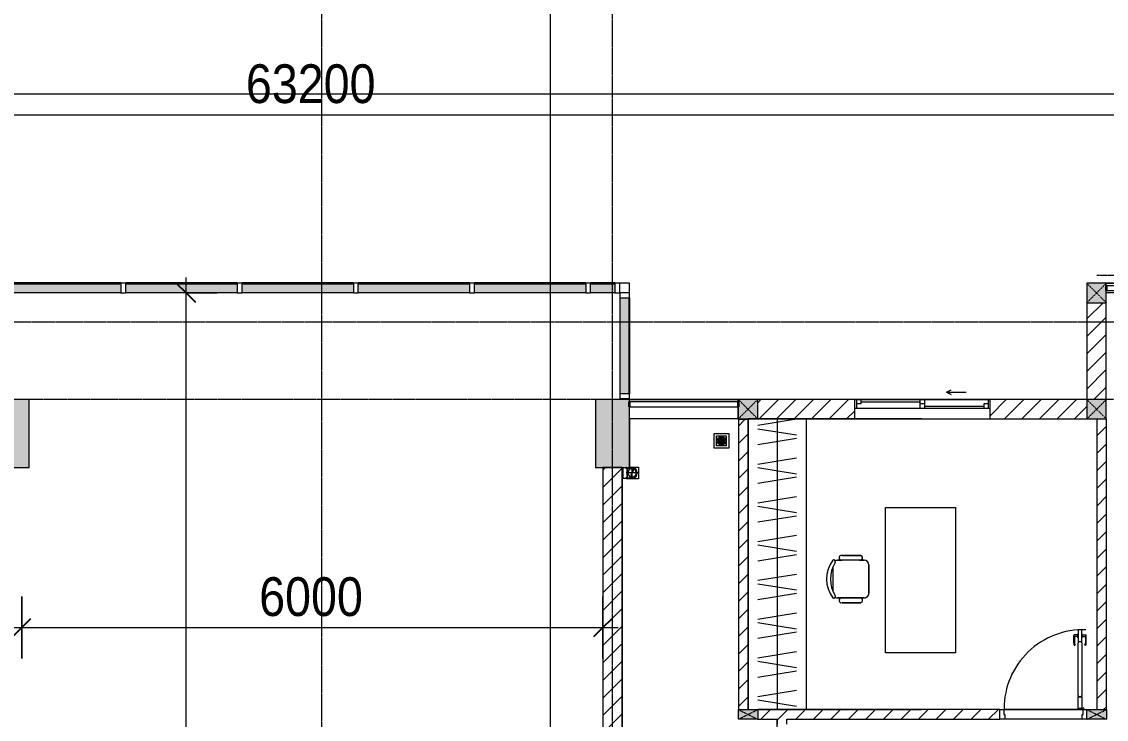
# Model space of a CAD drawing. Header units: millimetres. Extents: x 1591 to 240306, y -15958 to 82755.
# Drawn here: x 88454 to 99654, y 41237 to 48437 of the extents above; entities that cross this region are included whole.
import ezdxf

# ---------------------------------------------------------------- set-up
doc = ezdxf.new("R2010")
doc.units = ezdxf.units.MM
for name, pattern in [('Dash', [6, 3, -3]), ('Dash 1_8_', [6.35, 3.175, -3.175]), ('Dash Dot 3_16_', [7.9375, 4.7625, -1.5875, 0, -1.5875]), ('Grid Line', [22.225, 12.7, -3.175, 3.175, -3.175]), ('IMPORT-CENTER _2_', [40.64, 25.4, -5.08, 5.08, -5.08])]:
    doc.linetypes.add(name, pattern=pattern)
for name, color, linetype, lineweight in [('0-1', 7, 'Continuous', 5), ('A-ANNO-DIMS', 211, 'Continuous', 9), ('A-ANNO-DIMS-160', 211, 'Continuous', 9), ('A-AREA', 32, 'Dash 1_8_', 9), ('A-DETL-GENF-1', 9, 'Continuous', 9), ('A-DOOR-1', 254, 'Continuous', 9), ('A-DOOR-2', 9, 'Continuous', 9), ('A-FLOR', 192, 'Continuous', 9), ('A-FLOR-1', 250, 'Continuous', 9), ('A-FLOR-2', 9, 'Continuous', 9), ('A-FLOR-HRAL', 11, 'Continuous', 9), ('A-FLOR-HRAL-1', 254, 'Continuous', 9), ('A-FLOR-HRAL-2', 9, 'Continuous', 9), ('A-GLAZ', 151, 'Continuous', 9), ('A-GLAZ-CURT', 52, 'Continuous', 9), ('A-GLAZ-CWMG', 51, 'Continuous', 9), ('A-GLAZ-CWMG-1', 51, 'Continuous', 18), ('A-WALL', 113, 'Continuous', 9), ('A-WALL-1', 253, 'Continuous', 18), ('A-WALL-2', 9, 'Continuous', 9), ('A-WALL-3', 113, 'Continuous', 18), ('A-WALL-PATT-1', 10, 'Continuous', 9), ('A-WALL-PATT-2', 111, 'Continuous', 9), ('G-ANNO-SYMB-1', 111, 'Dash Dot 3_16_', 18), ('G-IMPT-2', 8, 'IMPORT-CENTER _2_', 9), ('G-IMPT-3', 8, 'Continuous', 9), ('I-FURN', 30, 'Continuous', 9), ('I-FURN-1', 254, 'Continuous', 9), ('M-EQPM', 50, 'Continuous', 9), ('S-COLS', 52, 'Continuous', 9), ('S-COLS-1', 52, 'Continuous', 5), ('S-COLS-2', 7, 'Continuous', 18), ('S-COLS-3', 254, 'Continuous', 9), ('S-COLS-4', 253, 'Continuous', 18), ('S-COLS-5', 52, 'Continuous', 18), ('S-COLS-HDLN', 52, 'Dash', 9), ('S-COLS-HDLN-1', 9, 'Dash', 9), ('S-GRID-1', 1, 'Grid Line', 9)]:
    doc.layers.add(name, color=color, linetype=linetype, lineweight=lineweight)
doc.styles.add('UTM Avo', font='UTM Avo.ttf', dxfattribs={"width": 0.9, "height": 400})
doc.dimstyles.new('1_Dim_chi_tiet_2_5', dxfattribs={"dimscale": 304.8, "dimtxt": 399.720379, "dimasz": 0.629921, "dimexe": 0.524934, "dimexo": 0.0625, "dimgap": 0.052493, "dimtad": 1, "dimdec": 0, "dimrnd": 5, "dimzin": 0, "dimdsep": 46, "dimtxsty": 'UTM Avo', "dimblk1": 'OBLIQUE', "dimblk2": 'OBLIQUE', "dimsah": 1, "dimcen": 0.09, "dimdle": 0.524934, "dimazin": 0, "dimtfac": 1, "dimtdec": 4, "dimtix": 1, "dimtmove": 0, "dimatfit": 3, "dimfxl": 1.049869, "dimfxlon": 1, "dimtvp": 1, "dimtolj": 1, "dimtzin": 0, "dimarcsym": 2})
pattern_1 = [(45, (0, 0), (-90.50967, 90.50967), [])]
pattern_2 = [(45, (11001.35, 0), (-90.50967, 90.50967), [])]

# ---------------------------------------------------------------- blocks, each defined once
blk = doc.blocks.new('NCV_TKTC_KET CAU_rvt-1-TKCS_MB TẦNG 3-4')
at = {"layer": 'S-COLS-1'}
for points in [[(77528, 43837), (77528, 44537), (77178, 44537), (77178, 44512), (77183, 44512), (77183, 44462), (77178, 44462), (77178, 43837), (77183, 43837)], [(83728, 43837), (83728, 44462), (83723, 44462), (83723, 44512), (83728, 44512), (83728, 44537), (83378, 44537), (83378, 43837), (83723, 43837)]]:
    blk.add_hatch(color=256, dxfattribs=at).paths.add_polyline_path(points)
at = {"layer": 'A-FLOR-1'}
for p, q in [((84853, 44337), (84853, 44332)), ((85252, 41237), (85252, 40238))]:
    blk.add_line(p, q, dxfattribs=at)
at = {"layer": 'S-COLS-2'}
for p, q in [((77528, 44537), (77178, 44537)), ((77528, 43837), (77528, 44537)), ((83728, 44537), (83378, 44537)), ((83378, 44537), (83378, 43837)), ((83728, 44512), (83728, 44537)), ((83728, 43837), (83728, 44462)), ((77178, 43837), (77528, 43837)), ((83378, 43837), (83728, 43837))]:
    blk.add_line(p, q, dxfattribs=at)
blk = doc.blocks.new('DOOR_CW_01 CANH MO-PANEL KINH - DIW_01-900x2200-CỬA GỖ VÂN LAMINATE-V109-TKCS_MB TẦNG 3-4')
at = {"layer": 'A-DETL-GENF-1'}
for p, q in [((-397, -182), (-397, -62)), ((-397, -62), (-357, -62)), ((-357, -62), (-357, -182)), ((-357, -182), (-397, -182)), ((-397, -196), (-391, -196)), ((-397, -738), (-397, -196)), ((-391, -196), (-391, -182)), ((-391, -182), (-363, -182)), ((-363, -182), (-363, -196)), ((-357, -196), (-363, -196)), ((-357, -196), (-357, -738)), ((-442, -737), (-442, -816)), ((-434, -711), (-427, -716)), ((-434, -800), (-434, -737)), ((-397, -738), (-391, -738)), ((-357, -752), (-397, -752)), ((-397, -752), (-397, -872)), ((-391, -752), (-391, -738)), ((-363, -752), (-391, -752)), ((-357, -738), (-363, -738)), ((-363, -738), (-363, -752)), ((-357, -872), (-357, -752)), ((-320, -711), (-327, -716)), ((-320, -800), (-320, -737)), ((-312, -737), (-312, -816)), ((-399, -820), (-438, -820)), ((-399, -804), (-430, -804)), ((-399, -792), (-399, -832)), ((-397, -792), (-399, -792)), ((-399, -832), (-397, -832)), ((-397, -792), (-397, -832)), ((-397, -872), (-357, -872)), ((-357, -792), (-357, -832)), ((-357, -792), (-355, -792)), ((-355, -832), (-357, -832)), ((-355, -792), (-355, -832)), ((-355, -804), (-324, -804)), ((-355, -820), (-316, -820))]:
    blk.add_line(p, q, dxfattribs=at)
blk.add_circle((-407, -60), 10, dxfattribs=at)
for centre, radius, start, end in [((-407, -60), 814, 268, 0), ((-397, -737), 45, 145, 180), ((-397, -737), 37, 145, 180), ((-357, -737), 37, 0, 35), ((-357, -737), 45, 360, 35), ((-438, -816), 4, 180, 270), ((-430, -800), 4, 180, 270), ((-324, -800), 4, 270, 0), ((-316, -816), 4, 270, 0)]:
    blk.add_arc(centre, radius, start, end, dxfattribs=at)
at = {"layer": 'A-DOOR-2'}
for p, q in [((-448, 50), (-400, 50)), ((-400, 50), (-400, 0)), ((400, 0), (400, 50)), ((400, 50), (450, 50)), ((450, 50), (450, -50)), ((-410, -50), (-448, -50)), ((-410, 0), (-410, -50)), ((-400, 0), (-410, 0)), ((-407, -50), (-382, -50)), ((410, 0), (400, 0)), ((410, -50), (410, 0)), ((450, -50), (410, -50))]:
    blk.add_line(p, q, dxfattribs=at)
blk = doc.blocks.new('TU DO LV A - TU DO LV A-901194-TKCS_MB TẦNG 3-4')
at = {"layer": 'I-FURN'}
for p, q in [((0, 0), (3000, 0)), ((4, -101), (69, -499)), ((169, -101), (104, -499)), ((202, -101), (267, -499)), ((404, -101), (469, -499)), ((569, -101), (504, -499)), ((602, -101), (667, -499)), ((804, -101), (869, -499)), ((969, -101), (904, -499)), ((1002, -101), (1067, -499)), ((1204, -101), (1269, -499)), ((1369, -101), (1304, -499)), ((1402, -101), (1467, -499)), ((1604, -101), (1669, -499)), ((1769, -101), (1704, -499)), ((1802, -101), (1867, -499)), ((2004, -101), (2069, -499)), ((2169, -101), (2104, -499)), ((2202, -101), (2267, -499)), ((2404, -101), (2469, -499)), ((2569, -101), (2504, -499)), ((2602, -101), (2667, -499)), ((2804, -101), (2869, -499)), ((2969, -101), (2904, -499)), ((0, -300), (3000, -300)), ((5, -600), (0, -600))]:
    blk.add_line(p, q, dxfattribs=at)
at = {"layer": 'I-FURN-1'}
for p, q in [((0, 0), (3000, 0)), ((5, -600), (0, -600))]:
    blk.add_line(p, q, dxfattribs=at)
blk = doc.blocks.new('BAN LV A - BAN LV A_dwg_ban hoc2-348006-TKCS_MB TẦNG 3-4')
at = {"layer": 'I-FURN'}
for p, q in [((-243, 354), (-243, 162)), ((-194, 389), (-194, 113)), ((146, 437), (-146, 437)), ((194, 113), (194, 389)), ((194, 351), (194, 151)), ((244, 162), (244, 354)), ((-121, 65), (121, 65))]:
    blk.add_line(p, q, dxfattribs=at)
at = {"layer": 'I-FURN', "flags": 128}
blk.add_lwpolyline([(-738, 611), (-738, 1331), (-155, 1331), (762, 1331), (762, 611)], close=True, dxfattribs=at)
at = {"layer": 'I-FURN'}
for centre, radius, start, end in [((-219, 347), 25.3, 343.7398, 163.7398), ((-146, 389), 48.6, 90, 180), ((146, 389), 48.6, 360, 90), ((219, 347), 25.3, 16.2602, 170.7054), ((-219, 155), 25.3, 163.7398, 16.2602), ((-146, 113), 48.6, 180, 207.5844), ((146, 113), 48.6, 332.4156, 0), ((219, 155), 25.3, 189.2946, 16.2602), ((-180, 75), 17.8, 57.9726, 216.6901), ((0, 324), 324, 233.1301, 306.8699), ((0, 359), 318, 237.5758, 302.4242), ((180, 75), 17.8, 323.3099, 122.0274)]:
    blk.add_arc(centre, radius, start, end, dxfattribs=at)
blk = doc.blocks.new('BAN LV A - BAN LV A_dwg-348005-TKCS_MB TẦNG 3-4')
at = {"extrusion": (0, 0, -1), "zscale": -1, "rotation": 180}
blk.add_blockref('BAN LV A - BAN LV A_dwg_ban hoc2-348006-TKCS_MB TẦNG 3-4', (-729, 1384), dxfattribs=at)
blk = doc.blocks.new('BAN LV A - BAN LV A-401069-TKCS_MB TẦNG 3-4')
at = {"layer": 'I-FURN-1'}
for p, q in [((-9, -53), (1491, -53)), ((-9, -773), (-9, -53)), ((1491, -53), (1491, -773)), ((1491, -773), (-9, -773)), ((535, -1029), (535, -995)), ((583, -946), (875, -946)), ((923, -995), (923, -1032)), ((486, -1222), (486, -1029)), ((973, -1029), (973, -1222)), ((535, -1270), (535, -1236)), ((923, -1233), (923, -1270))]:
    blk.add_line(p, q, dxfattribs=at)
for centre, radius, start, end in [((583, -995), 48.6, 90, 180), ((875, -995), 48.6, 0, 90), ((510, -1036), 25.3, 16.2602, 163.7398), ((948, -1036), 25.3, 16.2602, 170.7054), ((510, -1229), 25.3, 163.7398, 343.7398), ((948, -1229), 25.3, 189.2946, 16.2602), ((549, -1308), 17.8, 119.404, 216.6901), ((583, -1270), 48.6, 180, 207.5844), ((729, -1060), 324, 233.1301, 306.8699), ((875, -1270), 48.6, 332.4156, 0), ((909, -1308), 17.8, 323.3099, 60.596)]:
    blk.add_arc(centre, radius, start, end, dxfattribs=at)
at = {"extrusion": (0, 0, -1), "zscale": -1, "rotation": 180}
blk.add_blockref('BAN LV A - BAN LV A_dwg-348005-TKCS_MB TẦNG 3-4', (0, 0), dxfattribs=at)
blk = doc.blocks.new('Railing - 50 x 10mm-901205-TKCS_MB TẦNG 3-4')
at = {"layer": 'A-FLOR-HRAL-2'}
for p, q in [((25, 5), (-25, 5)), ((-25, 5), (-25, -5)), ((25, -5), (25, 5)), ((-25, -5), (25, -5))]:
    blk.add_line(p, q, dxfattribs=at)
blk = doc.blocks.new('Railing - Railing-999041-TKCS_MB TẦNG 3-4')
at = {"layer": 'A-FLOR-HRAL-2'}
for p, q in [((61939, 35251), (60824, 35251)), ((60824, 35201), (61939, 35201))]:
    blk.add_line(p, q, dxfattribs=at)
at = {"extrusion": (0, 0, -1), "zscale": -1, "rotation": 270}
for p in [(-60819, 35226), (-61944, 35226)]:
    blk.add_blockref('Railing - 50 x 10mm-901205-TKCS_MB TẦNG 3-4', p, dxfattribs=at)
blk = doc.blocks.new('G1_SOF - BO TRU - 100x200-746114-TKCS_MB TẦNG 3-4')
at = {"layer": 'S-COLS'}
blk.add_hatch(color=256, dxfattribs=at).paths.add_polyline_path([(50, -100), (50, 100), (-50, 100), (-50, -100)])
at = {"layer": 'S-COLS-4'}
for p, q in [((-50, 100), (50, 100)), ((-50, -100), (-50, 100)), ((50, 100), (50, -100)), ((50, -100), (-50, -100))]:
    blk.add_line(p, q, dxfattribs=at)
at = {"layer": 'S-COLS-HDLN-1'}
for p, q in [((50, -100), (-50, 100)), ((-50, -100), (50, 100))]:
    blk.add_line(p, q, dxfattribs=at)
blk = doc.blocks.new('NCV_TKTC_TANG 3 - 4_rvt-2-TKCS_MB TẦNG 3-4')
at = {"layer": 'A-WALL-PATT-1'}
h = blk.add_hatch(dxfattribs=at)
h.set_pattern_fill('FP_1', color=256, style=0, pattern_type=2)
h.set_pattern_definition(pattern_1)
h.paths.add_polyline_path([(84953, 41337), (84953, 44332), (84853, 44332), (84853, 41337)])
h = blk.add_hatch(dxfattribs=at)
h.set_pattern_fill('FP_1', color=256, style=0, pattern_type=2)
h.set_pattern_definition(pattern_1)
h.paths.add_polyline_path([(88653, 41337), (88653, 44337), (88553, 44337), (88553, 41337)])
h = blk.add_hatch(dxfattribs=at)
h.set_pattern_fill('FP_1', color=256, style=0, pattern_type=2)
h.set_pattern_definition(pattern_1)
h.paths.add_polyline_path([(85053, 41237), (87554, 41237), (87554, 41337), (85053, 41337), (85053, 41304)])
h = blk.add_hatch(dxfattribs=at)
h.set_pattern_fill('FP_1', color=256, style=0, pattern_type=2)
h.set_pattern_definition(pattern_1)
h.paths.add_polyline_path([(85253, 40237), (85353, 40237), (85353, 40287), (85253, 40287)])
h.paths.add_polyline_path([(85353, 41187), (85353, 41237), (85253, 41237), (85253, 41187)])
at = {"layer": 'A-FLOR-2'}
for p, q in [((83728, 44337), (83728, 43837)), ((84853, 44332), (84853, 44337)), ((85053, 44337), (84953, 44337)), ((84953, 44337), (84953, 41337)), ((85553, 44337), (85053, 44337)), ((86053, 44337), (85553, 44337)), ((86743, 44337), (86053, 44337)), ((83653, 43837), (83653, 40537)), ((84953, 41337), (85053, 41337)), ((85053, 41337), (85553, 41337)), ((85553, 41337), (86743, 41337)), ((87594, 41337), (88414, 41337)), ((88414, 41337), (87594, 41337))]:
    blk.add_line(p, q, dxfattribs=at)
at = {"layer": 'A-WALL-1'}
for p, q in [((84853, 44332), (84853, 41337)), ((84953, 44332), (84853, 44332)), ((84953, 41337), (84953, 44332)), ((88553, 44337), (88553, 41337)), ((88653, 41337), (88653, 44337)), ((87554, 41337), (85053, 41337)), ((87554, 41237), (87554, 41337)), ((85053, 41237), (85253, 41237)), ((85253, 41237), (85253, 41187)), ((85353, 41237), (87554, 41237)), ((85353, 41187), (85353, 41237))]:
    blk.add_line(p, q, dxfattribs=at)
at = {"layer": 'A-WALL-2'}
for p, q in [((83728, 44537), (84852, 44537)), ((84852, 44512), (84852, 44537)), ((84852, 44337), (84852, 44462)), ((84852, 44337), (83728, 44337)), ((87594, 41337), (88414, 41337)), ((88404, 41237), (87604, 41237))]:
    blk.add_line(p, q, dxfattribs=at)
at = {"layer": 'A-DOOR-1', "rotation": 180}
blk.add_blockref('DOOR_CW_01 CANH MO-PANEL KINH - DIW_01-900x2200-CỬA GỖ VÂN LAMINATE-V109-TKCS_MB TẦNG 3-4', (88004, 41287), dxfattribs=at)
at = {"layer": 'A-FLOR-HRAL-1'}
blk.add_blockref('Railing - Railing-999041-TKCS_MB TẦNG 3-4', (22908, 9261), dxfattribs=at)
at = {"layer": 'I-FURN-1'}
for name, p, rotation in [('TU DO LV A - TU DO LV A-901194-TKCS_MB TẦNG 3-4', (85553, 44337), 270.0000000000002), ('BAN LV A - BAN LV A-401069-TKCS_MB TẦNG 3-4', (87147, 43413), 270.0000000000005)]:
    blk.add_blockref(name, p, dxfattribs=dict(at, rotation=rotation))
at = {"layer": 'S-COLS-3', "rotation": 270.0000000000007}
for p in [(84953, 41287), (88553, 41287)]:
    blk.add_blockref('G1_SOF - BO TRU - 100x200-746114-TKCS_MB TẦNG 3-4', p, dxfattribs=at)
blk = doc.blocks.new('1_FAMILY RVT - W01-WxH 1400x1400xmm-389822-TKCS_MB TẦNG 3-4')
at = {"layer": 'A-GLAZ'}
for p, q in [((248.4, 172.39), (299.2, 197.79)), ((248.4, 172.39), (299.2, 146.99)), ((248.4, 172.39), (451.6, 172.39)), ((-700, 96.19), (-700, -103.81)), ((700, 96.19), (-700, 96.19)), ((-700, 96.19), (-636.5, 96.19)), ((-700, 7.29), (-680.95, 7.29)), ((-680.95, 96.19), (-680.95, 7.29)), ((-636.5, 51.74), (-680.95, 51.74)), ((-680.95, 7.29), (-22.225, 7.29)), ((-636.5, 96.19), (-22.225, 96.19)), ((-636.5, 96.19), (-636.5, 51.74)), ((-636.5, 73.965), (-22.225, 73.965)), ((-22.225, 7.29), (-22.225, 96.19)), ((-22.225, 96.19), (22.225, 96.19)), ((22.225, 51.74), (-22.225, 51.74)), ((-22.225, 7.29), (22.225, 7.29)), ((22.225, 96.19), (680.95, 96.19)), ((22.225, 96.19), (22.225, 7.29)), ((22.225, 29.515), (636.5, 29.515)), ((22.225, 7.29), (636.5, 7.29)), ((636.5, 51.74), (636.5, 7.29)), ((680.95, 51.74), (636.5, 51.74)), ((636.5, 7.29), (700, 7.29)), ((680.95, 96.19), (700, 96.19)), ((680.95, 96.19), (680.95, 7.29)), ((700, -103.81), (700, 96.19)), ((-700, -103.81), (700, -103.81))]:
    blk.add_line(p, q, dxfattribs=at)
blk = doc.blocks.new('Railing - 50 x 10mm-1251311-TKCS_MB TẦNG 3-4')
at = {"layer": 'A-FLOR-HRAL'}
for p, q in [((25, 5), (-25, 5)), ((-25, 5), (-25, -5)), ((25, -5), (25, 5)), ((-25, -5), (25, -5))]:
    blk.add_line(p, q, dxfattribs=at)
blk = doc.blocks.new('Railing - Railing-1558316-TKCS_MB TẦNG 3-4')
at = {"layer": 'A-FLOR-HRAL'}
for p, q in [((91648, 45712), (88658, 45712)), ((88658, 45662), (91648, 45662))]:
    blk.add_line(p, q, dxfattribs=at)
at = {"extrusion": (0, 0, -1), "zscale": -1, "rotation": 90}
for p in [(-88653, 45687), (-91653, 45687)]:
    blk.add_blockref('Railing - 50 x 10mm-1251311-TKCS_MB TẦNG 3-4', p, dxfattribs=at)
blk = doc.blocks.new('System Panel - Glazed-1838995-TKCS_MB TẦNG 3-4')
at = {"layer": 'A-GLAZ-CURT'}
for p, q in [((575, 6), (-575, 6)), ((-575, 6), (-575, -6)), ((575, -6), (575, 6)), ((-575, -6), (575, -6))]:
    blk.add_line(p, q, dxfattribs=at)
blk = doc.blocks.new('Rectangular Mullion - 50 x 100mm-1838989-TKCS_MB TẦNG 3-4')
at = {"layer": 'A-GLAZ-CWMG'}
blk.add_hatch(color=256, dxfattribs=at).paths.add_polyline_path([(78478, 45637), (78478, 45731), (77328, 45731), (77328, 45637)])
blk.add_line((78478, 45637), (77328, 45637), dxfattribs=at)
blk = doc.blocks.new('Rectangular Mullion - 50 x 100mm-1838999-TKCS_MB TẦNG 3-4')
at = {"layer": 'A-GLAZ-CWMG-1'}
for p, q in [((-50, 100), (0, 100)), ((-50, 0), (-50, 100)), ((0, 0), (-50, 0)), ((0, 100), (0, 0))]:
    blk.add_line(p, q, dxfattribs=at)
blk = doc.blocks.new('System Panel - Glazed-1901962-TKCS_MB TẦNG 3-4')
at = {"layer": 'A-GLAZ-CURT'}
for p, q in [((125, 6), (-125, 6)), ((-125, 6), (-125, -6)), ((125, -6), (125, 6)), ((-125, -6), (125, -6))]:
    blk.add_line(p, q, dxfattribs=at)
blk = doc.blocks.new('Rectangular Mullion - 50 x 100mm-1901960-TKCS_MB TẦNG 3-4')
at = {"layer": 'A-GLAZ-CWMG'}
blk.add_hatch(color=256, dxfattribs=at).paths.add_polyline_path([(83519, 45637), (83578, 45637), (83578, 45731), (83328, 45731), (83328, 45637)])
blk.add_line((83578, 45637), (83328, 45637), dxfattribs=at)
blk = doc.blocks.new('Rectangular Mullion - 50 x 100mm-1838993-TKCS_MB TẦNG 3-4')
at = {"layer": 'A-GLAZ-CWMG-1'}
for p, q in [((-25, 100), (25, 100)), ((-25, 0), (-25, 100)), ((25, 0), (-25, 0)), ((25, 100), (25, 0))]:
    blk.add_line(p, q, dxfattribs=at)
blk = doc.blocks.new('System Panel - Glazed-1903588-TKCS_MB TẦNG 3-4')
at = {"layer": 'A-GLAZ-CURT'}
for p, q in [((495, 6), (-495, 6)), ((-495, 6), (-495, -6)), ((495, -6), (495, 6)), ((-495, -6), (495, -6))]:
    blk.add_line(p, q, dxfattribs=at)
blk = doc.blocks.new('Rectangular Mullion - 50 x 100mm-1903586-TKCS_MB TẦNG 3-4')
at = {"layer": 'A-GLAZ-CWMG'}
blk.add_hatch(color=256, dxfattribs=at).paths.add_polyline_path([(83722, 44597), (83722, 45587), (83628, 45587), (83628, 44597)])
blk.add_line((83628, 45587), (83628, 44597), dxfattribs=at)
blk = doc.blocks.new('Rectangular Mullion - 50 x 100mm-1286808-TKCS_MB TẦNG 3-4')
at = {"layer": 'A-GLAZ-CWMG-1'}
for p, q in [((-50, 0), (0, 0)), ((-50, -100), (-50, 0)), ((0, 0), (0, -100)), ((0, -100), (-50, -100))]:
    blk.add_line(p, q, dxfattribs=at)
blk = doc.blocks.new('Rectangular Mullion - 50 x 100mm-1286811-TKCS_MB TẦNG 3-4')
at = {"layer": 'A-GLAZ-CWMG-1'}
for p, q in [((0, 0), (-50, 0)), ((-50, 0), (-50, -100)), ((0, -100), (0, 0)), ((-50, -100), (0, -100))]:
    blk.add_line(p, q, dxfattribs=at)
blk = doc.blocks.new('G1_SOF - BO TRU - 200x200-V21-TKCS_MB TẦNG 3-4')
at = {"layer": 'S-COLS'}
blk.add_hatch(color=256, dxfattribs=at).paths.add_polyline_path([(100, -100), (100, 25), (95, 25), (95, 75), (100, 75), (100, 100), (-100, 100), (-100, -100), (95, -100)])
at = {"layer": 'S-COLS-5'}
for p, q in [((100, 100), (-100, 100)), ((-100, 100), (-100, -100)), ((100, 75), (100, 100)), ((100, -100), (100, 25)), ((-100, -100), (100, -100))]:
    blk.add_line(p, q, dxfattribs=at)
at = {"layer": 'S-COLS-HDLN'}
for p, q in [((100, 100), (-100, -100)), ((-100, 100), (100, -100))]:
    blk.add_line(p, q, dxfattribs=at)
blk = doc.blocks.new('G1_SOF - BO TRU - 200x200-V25-TKCS_MB TẦNG 3-4')
at = {"layer": 'S-COLS'}
blk.add_hatch(color=256, dxfattribs=at).paths.add_polyline_path([(-95, -100), (100, -100), (100, 100), (-100, 100), (-100, 75), (-95, 75), (-95, 25), (-100, 25), (-100, -100)])
at = {"layer": 'S-COLS-5'}
for p, q in [((100, 100), (-100, 100)), ((-100, 100), (-100, 75)), ((-100, 25), (-100, -100)), ((100, -100), (100, 100)), ((-100, -100), (100, -100))]:
    blk.add_line(p, q, dxfattribs=at)
at = {"layer": 'S-COLS-HDLN'}
for p, q in [((100, 100), (-100, -100)), ((-100, 100), (100, -100))]:
    blk.add_line(p, q, dxfattribs=at)
blk = doc.blocks.new('G1_SOF - BO TRU - 200x200-3054293-TKCS_MB TẦNG 3-4')
at = {"layer": 'S-COLS'}
blk.add_hatch(color=256, dxfattribs=at).paths.add_polyline_path([(100, -100), (100, 100), (-100, 100), (-100, -100)])
at = {"layer": 'S-COLS-5'}
for p, q in [((100, 100), (-100, 100)), ((-100, 100), (-100, -100)), ((100, -100), (100, 100)), ((-100, -100), (100, -100))]:
    blk.add_line(p, q, dxfattribs=at)
at = {"layer": 'S-COLS-HDLN'}
for p, q in [((100, 100), (-100, -100)), ((-100, 100), (100, -100))]:
    blk.add_line(p, q, dxfattribs=at)
blk = doc.blocks.new('TKTC_XREF_251221_MB TANG 2-7 - TKTC_XREF_260130_MB TANG 2-5_dwg_THU NUOC - THU NUOC-444531-TKCS_MB TẦNG 1-4746810-TKCS_MB TẦNG 3-4')
at = {"layer": 'G-IMPT-3'}
for p, q in [((-23, 11), (41, 11)), ((41, 5), (-23, 5)), ((-11, 23), (28, 23)), ((28, 17), (-11, 17)), ((-1, 36), (19, 36)), ((19, 30), (-1, 30)), ((-23, -14), (41, -14)), ((41, -20), (-23, -20)), ((-11, -26), (28, -26)), ((28, -32), (-11, -32)), ((-1, -38), (19, -38)), ((19, -44), (-1, -44))]:
    blk.add_line(p, q, dxfattribs=at)
at = {"layer": 'G-IMPT-3', "flags": 128}
for points in [[(84, -79), (84, 71), (-66, 71), (-66, -79)], [(59, -54), (59, 46), (-41, 46), (-41, -54)]]:
    blk.add_lwpolyline(points, close=True, dxfattribs=at)
for points in [[(-23, -1), (1, -1), (1, -7), (-23, -7)], [(41, -7), (17, -7), (17, -1), (41, -1)]]:
    blk.add_lwpolyline(points, dxfattribs=at)
at = {"layer": 'G-IMPT-3'}
for centre, radius, start, end in [((9, -4), 45, 360, 180), ((9, -4), 45, 360, 180), ((-23, 8), 3, 90, 270), ((-11, 20), 3, 90, 270), ((-1, 33), 3, 90, 270), ((19, 33), 3, 270, 90), ((28, 20), 3, 270, 90), ((41, 8), 3, 270, 90), ((9, -4), 45, 180, 360), ((9, -4), 45, 180, 360), ((-23, -4), 3, 90, 270), ((-23, -17), 3, 90, 270), ((-11, -29), 3, 90, 270), ((-1, -41), 3, 90, 270), ((19, -41), 3, 270, 90), ((28, -29), 3, 270, 90), ((41, -4), 3, 270, 90), ((41, -17), 3, 270, 90)]:
    blk.add_arc(centre, radius, start, end, dxfattribs=at)
blk = doc.blocks.new('TKTC_XREF_251221_MB TANG 2-7 - TKTC_XREF_260130_MB TANG 2-5_dwg_$cc-4746806-TKCS_MB TẦNG 3-4')
at = {"layer": 'G-IMPT-2'}
for p, q in [((-0.67, 0), (0.67, 0)), ((0, -0.67), (0, 0.67))]:
    blk.add_line(p, q, dxfattribs=at)
at = {"layer": 'M-EQPM'}
blk.add_circle((0, 0), 0.5, dxfattribs=at)
for centre, radius, start, end in [((0, 0), 0.5, 90, 270), ((0.19, 0.25), 0.313, 126.8699, 233.1301), ((-0.19, -0.25), 0.313, 306.8699, 53.1301)]:
    blk.add_arc(centre, radius, start, end, dxfattribs=at)
blk = doc.blocks.new('TKTC_XREF_251221_MB TANG 2-7 - TKTC_XREF_260130_MB TANG 2-5_dwg_CUM U_DN100-4746796-TKCS_MB TẦNG 3-4')
at = {"layer": 'G-IMPT-3'}
blk.add_hatch(color=256, dxfattribs=at).paths.add_polyline_path([(0, 61), (0, 57), (15, 55), (28, 49), (40, 40), (49, 28), (55, 15), (57, 0), (55, -15), (49, -29), (40, -40), (28, -49), (15, -55), (0, -57), (0, -61), (16, -59), (30, -53), (43, -43), (53, -31), (59, -16), (61, 0), (59, 16), (53, 30), (43, 43), (30, 53), (16, 59)])
for p, q in [((-79, 67), (-79, 63)), ((-77, 67), (-77, 63)), ((-75, 67), (-75, 63)), ((-73, 69), (-73, 61)), ((-67, 68), (-72, 68)), ((-67, 62), (-72, 62)), ((-65, 69), (0, 69)), ((-79, -63), (-79, -67)), ((-77, -63), (-77, -67)), ((-75, -63), (-75, -67)), ((-73, -61), (-73, -69)), ((-67, -62), (-72, -62)), ((-67, -68), (-72, -68)), ((-65, -69), (0, -69))]:
    blk.add_line(p, q, dxfattribs=at)
at = {"layer": 'G-IMPT-3', "flags": 128}
for points in [[(-73, 68), (-78, 68), (-78, 62), (-73, 62)], [(-72, 59), (-67, 59), (-67, 71), (-72, 71)], [(-67, 71), (-67, 73), (-65, 73), (-65, 57), (-67, 57), (-67, 59)], [(-65, 61), (0, 61), (0, 57)], [(-73, -62), (-78, -62), (-78, -68), (-73, -68)], [(-72, -71), (-67, -71), (-67, -59), (-72, -59)], [(-67, -59), (-67, -57), (-65, -57), (-65, -73), (-67, -73), (-67, -71)], [(-65, -61), (0, -61), (0, -57)]]:
    blk.add_lwpolyline(points, dxfattribs=at)
at = {"layer": 'G-IMPT-3'}
for centre, radius, start, end in [((-78, 67), 0.96, 90, 180), ((-78, 63), 0.96, 180, 270), ((-71, 69), 1.56, 112.6199, 247.3801), ((-68, 65), 4.8, 143.1301, 216.8699), ((-71, 61), 1.56, 112.6199, 247.3801), ((0, 0), 69, 270, 90), ((0, 0), 61, 270, 90), ((0, 0), 57, 270, 90), ((-78, -63), 0.96, 90, 180), ((-78, -67), 0.96, 180, 270), ((-71, -61), 1.56, 112.6199, 247.3801), ((-68, -65), 4.8, 143.1301, 216.8699), ((-71, -69), 1.56, 112.6199, 247.3801)]:
    blk.add_arc(centre, radius, start, end, dxfattribs=at)
blk = doc.blocks.new('TKTC_XREF_251221_MB TANG 2-7 - TKTC_XREF_251221_MB TANG 2-7-2039446-TKCS_MB TẦNG 3-4')
at = {"layer": 'M-EQPM'}
for p, q in [((44875, 28502), (44825, 28502)), ((46075, 28502), (46025, 28502)), ((47275, 28502), (47225, 28502)), ((48475, 28502), (48425, 28502)), ((49675, 28502), (49625, 28502)), ((50075, 28502), (49925, 28502)), ((50075, 28400), (50075, 28502)), ((61400, 28502), (54800, 28502)), ((50075, 27302), (50075, 27310)), ((54800, 27302), (50075, 27302)), ((50011, 26484), (50011, 26600)), ((50051, 26600), (50051, 26484)), ((50051, 26482), (50051, 26600)), ((50075, 26602), (50171, 26602)), ((50171, 26602), (50171, 26482)), ((50051, 26484), (50011, 26484)), ((50171, 26482), (50051, 26482))]:
    blk.add_line(p, q, dxfattribs=at)
at = {"extrusion": (0, 0, -1), "zscale": -1}
blk.add_blockref('TKTC_XREF_251221_MB TANG 2-7 - TKTC_XREF_260130_MB TANG 2-5_dwg_THU NUOC - THU NUOC-444531-TKCS_MB TẦNG 1-4746810-TKCS_MB TẦNG 3-4', (-51035, 26878), dxfattribs=at)
at = {"xscale": 0.7894736842105242, "yscale": 0.7894736842105242, "zscale": 0.7894736842105242}
blk.add_blockref('TKTC_XREF_251221_MB TANG 2-7 - TKTC_XREF_260130_MB TANG 2-5_dwg_CUM U_DN100-4746796-TKCS_MB TẦNG 3-4', (50102, 26542), dxfattribs=at)
at = {"extrusion": (0, 0, -1), "xscale": 90.00000000005068, "yscale": 90.00000000005068, "zscale": -90.00000000005069, "rotation": 0.3740267799372842}
blk.add_blockref('TKTC_XREF_251221_MB TANG 2-7 - TKTC_XREF_260130_MB TANG 2-5_dwg_$cc-4746806-TKCS_MB TẦNG 3-4', (-50104, 26544), dxfattribs=at)
blk = doc.blocks.new('DIMBLOCK21-TKCS_MB TẦNG 3-4')
at = {"layer": 'A-ANNO-DIMS-160'}
for p, q in [((88454, 42503), (88454, 42023)), ((88454, 42183), (88454, 42503)), ((94454, 42503), (94454, 42023)), ((94454, 42183), (94454, 42503)), ((88294, 42183), (94614, 42183))]:
    blk.add_line(p, q, dxfattribs=at)
at = {"layer": 'A-ANNO-DIMS-160', "lineweight": 25}
for p, q in [((88454, 42183), (88550, 42279)), ((94454, 42183), (94550, 42279)), ((88454, 42183), (88358, 42087)), ((94454, 42183), (94358, 42087))]:
    blk.add_line(p, q, dxfattribs=at)
at = {"layer": 'A-ANNO-DIMS-160', "color": 0, "insert": (90906, 42703), "char_height": 400, "width": 1314.64, "attachment_point": 1, "line_spacing_factor": 1.110334, "style": 'UTM Avo'}
blk.add_mtext('6000', dxfattribs=at)
blk = doc.blocks.new('_Oblique')
at = {"color": 0, "linetype": 'ByBlock', "lineweight": -2}
blk.add_line((-0.5, -0.5), (0.5, 0.5), dxfattribs=at)
blk = doc.blocks.new('DIMBLOCK22-TKCS_MB TẦNG 3-4')
at = {"layer": 'A-ANNO-DIMS-160', "lineweight": 25}
for p, q in [((90152, 45637), (90056, 45733)), ((90152, 45637), (90248, 45541)), ((90152, 33537), (90056, 33633)), ((90152, 33537), (90248, 33441))]:
    blk.add_line(p, q, dxfattribs=at)
at = {"layer": 'A-ANNO-DIMS-160'}
for p, q in [((90152, 33377), (90152, 45797)), ((90472, 45637), (89992, 45637)), ((90152, 45637), (90472, 45637)), ((89832, 33537), (90312, 33537)), ((90152, 33537), (89832, 33537))]:
    blk.add_line(p, q, dxfattribs=at)
at = {"layer": 'A-ANNO-DIMS-160', "color": 0, "insert": (89633, 38902), "char_height": 400, "width": 1643.29, "attachment_point": 1, "rotation": 90, "line_spacing_factor": 1.110334, "style": 'UTM Avo'}
blk.add_mtext('12100', dxfattribs=at)
blk = doc.blocks.new('DIMBLOCK37-TKCS_MB TẦNG 3-4')
at = {"layer": 'A-ANNO-DIMS-160'}
for p, q in [((59854, 47797), (59854, 47317)), ((59854, 47477), (59854, 47797)), ((123054, 47797), (123054, 47317)), ((123054, 47477), (123054, 47797)), ((59694, 47477), (123214, 47477))]:
    blk.add_line(p, q, dxfattribs=at)
at = {"layer": 'A-ANNO-DIMS-160', "lineweight": 25}
for p, q in [((59854, 47477), (59950, 47573)), ((123054, 47477), (123150, 47573)), ((59854, 47477), (59758, 47381)), ((123054, 47477), (122958, 47381))]:
    blk.add_line(p, q, dxfattribs=at)
at = {"layer": 'A-ANNO-DIMS-160', "color": 0, "insert": (90769, 47997), "char_height": 400, "width": 1643.29, "attachment_point": 1, "line_spacing_factor": 1.110334, "style": 'UTM Avo'}
blk.add_mtext('63200', dxfattribs=at)
blk = doc.blocks.new('DIMBLOCK164-TKCS_MB TẦNG 3-4')
at = {"layer": 'A-ANNO-DIMS-160'}
for p, q in [((88454, 41863), (88454, 42343)), ((94454, 41863), (94454, 42343)), ((88294, 42183), (94614, 42183)), ((88454, 42183), (88454, 41863)), ((94454, 42183), (94454, 41863))]:
    blk.add_line(p, q, dxfattribs=at)
at = {"layer": 'A-ANNO-DIMS-160', "lineweight": 25}
for p, q in [((88454, 42183), (88550, 42279)), ((94454, 42183), (94550, 42279)), ((88454, 42183), (88358, 42087)), ((94454, 42183), (94358, 42087))]:
    blk.add_line(p, q, dxfattribs=at)
at = {"layer": 'A-ANNO-DIMS-160', "color": 0, "insert": (90906, 42703), "char_height": 400, "width": 1314.64, "attachment_point": 1, "line_spacing_factor": 1.110334, "style": 'UTM Avo'}
blk.add_mtext('6000', dxfattribs=at)

msp = doc.modelspace()

# ---------------------------------------------------------------- hatches: boundary and pattern name
at = {"layer": 'A-WALL-PATT-2'}
h = msp.add_hatch(dxfattribs=at)
h.set_pattern_fill('FP_1', color=256, style=0, pattern_type=2)
h.set_pattern_definition(pattern_2)
h.paths.add_polyline_path([(99454, 44536.9), (99653.9, 44536.9), (99653.9, 45536.9), (99453.9, 45536.9), (99453.9, 44536.9)])
h = msp.add_hatch(dxfattribs=at)
h.set_pattern_fill('FP_1', color=256, style=0, pattern_type=2)
h.set_pattern_definition(pattern_2)
h.paths.add_polyline_path([(99356.5, 44336.9), (99454, 44336.9), (99453.9, 44536.9), (98453.9, 44536.9), (98453.9, 44336.9)])
h.paths.add_polyline_path([(97053.9, 44336.9), (97053.9, 44536.9), (96054.1, 44536.9), (96054.1, 44336.9), (96132.5, 44336.9)])
h.paths.add_polyline_path([(95853.9, 44336.9), (95854.1, 44337), (95853.9, 44462)])
h = msp.add_hatch(dxfattribs=at)
h.set_pattern_fill('FP_1', color=256, style=0, pattern_type=2)
h.set_pattern_definition(pattern_2)
h.paths.add_polyline_path([(94453.9, 40536.9), (94653.9, 40536.9), (94653.9, 43837), (94453.9, 43837), (94453.9, 42664.6)])

# ---------------------------------------------------------------- linework, layer by layer
at = {"layer": 'A-AREA'}
msp.add_line((102753.9, 45818.8), (99553.9, 45818.8), dxfattribs=at)
at = {"layer": 'A-FLOR'}
for p, q in [((89528.9, 45737.4), (89478.9, 45737.4)), ((90728.9, 45737.4), (90678.9, 45737.4)), ((91928.9, 45737.4), (91878.9, 45737.4)), ((93128.9, 45737.4), (93078.9, 45737.4)), ((94328.9, 45737.4), (94278.9, 45737.4)), ((94728.9, 45737.4), (94578.9, 45737.4)), ((94728.9, 45637.4), (94728.9, 45737.4)), ((94728.9, 44536.9), (94728.9, 44546.9))]:
    msp.add_line(p, q, dxfattribs=at)
at = {"layer": 'A-WALL'}
for p, q in [((99653.9, 45737.4), (102653.9, 45737.4)), ((102653.9, 45637.4), (99653.9, 45637.4))]:
    msp.add_line(p, q, dxfattribs=at)
at = {"layer": 'A-WALL-3'}
for p, q in [((99653.9, 45737.4), (99453.9, 45737.4)), ((99453.9, 45536.9), (99453.9, 44536.9)), ((99653.9, 44536.9), (99653.9, 45536.9)), ((95853.9, 44536.9), (95853.9, 44512)), ((97053.9, 44536.9), (96054.1, 44536.9)), ((99453.9, 44536.9), (98453.9, 44536.9)), ((95853.9, 44462), (95853.9, 44336.9)), ((96054.1, 44336.9), (97053.9, 44336.9)), ((98453.9, 44336.9), (99454, 44336.9)), ((94653.9, 43837), (94453.9, 43837)), ((94453.9, 43837), (94453.9, 40536.9)), ((94653.9, 40536.9), (94653.9, 43837))]:
    msp.add_line(p, q, dxfattribs=at)
at = {"layer": 'G-ANNO-SYMB-1'}
for p, q in [((93912.7, 82373.8), (93912.7, 13320.5)), ((39749.2, 47691.5), (145928.2, 47691.5))]:
    msp.add_line(p, q, dxfattribs=at)
at = {"layer": 'S-GRID-1'}
for p, q in [((91553.9, 19175.3), (91553.9, 76690.4)), ((94553.9, 19175.3), (94553.9, 76690.4)), ((139245.7, 45336.9), (45492.6, 45336.9)), ((137213.7, 44536.9), (47524.6, 44536.9))]:
    msp.add_line(p, q, dxfattribs=at)

# ---------------------------------------------------------------- block references
at = {"layer": '0-1'}
for name in ['NCV_TKTC_KET CAU_rvt-1-TKCS_MB TẦNG 3-4', 'NCV_TKTC_TANG 3 - 4_rvt-2-TKCS_MB TẦNG 3-4']:
    msp.add_blockref(name, (11001.4, 0), dxfattribs=at)
at = {"layer": 'A-FLOR-HRAL'}
msp.add_blockref('Railing - Railing-1558316-TKCS_MB TẦNG 3-4', (11001.4, 0), dxfattribs=at)
at = {"layer": 'A-GLAZ'}
msp.add_blockref('1_FAMILY RVT - W01-WxH 1400x1400xmm-389822-TKCS_MB TẦNG 3-4', (97753.9, 44440.7), dxfattribs=at)
at = {"layer": 'A-GLAZ-CURT'}
for name, p in [('System Panel - Glazed-1838995-TKCS_MB TẦNG 3-4', (88903.9, 45737)), ('System Panel - Glazed-1838995-TKCS_MB TẦNG 3-4', (90103.9, 45737)), ('System Panel - Glazed-1838995-TKCS_MB TẦNG 3-4', (91303.9, 45737)), ('System Panel - Glazed-1838995-TKCS_MB TẦNG 3-4', (92503.9, 45737)), ('System Panel - Glazed-1838995-TKCS_MB TẦNG 3-4', (93703.9, 45737)), ('System Panel - Glazed-1901962-TKCS_MB TẦNG 3-4', (94453.9, 45737))]:
    msp.add_blockref(name, p, dxfattribs=at)
at = {"layer": 'A-GLAZ-CURT', "rotation": 90}
msp.add_blockref('System Panel - Glazed-1903588-TKCS_MB TẦNG 3-4', (94728.9, 45092.1), dxfattribs=at)
at = {"layer": 'A-GLAZ-CWMG'}
for name, p in [('Rectangular Mullion - 50 x 100mm-1838989-TKCS_MB TẦNG 3-4', (11001.4, 0)), ('Rectangular Mullion - 50 x 100mm-1838989-TKCS_MB TẦNG 3-4', (12201.4, 0)), ('Rectangular Mullion - 50 x 100mm-1838989-TKCS_MB TẦNG 3-4', (13401.4, 0)), ('Rectangular Mullion - 50 x 100mm-1838989-TKCS_MB TẦNG 3-4', (14601.4, 0)), ('Rectangular Mullion - 50 x 100mm-1838989-TKCS_MB TẦNG 3-4', (15801.4, 0)), ('Rectangular Mullion - 50 x 100mm-1901960-TKCS_MB TẦNG 3-4', (11001.4, 0)), ('Rectangular Mullion - 50 x 100mm-1903586-TKCS_MB TẦNG 3-4', (11001.4, 0))]:
    msp.add_blockref(name, p, dxfattribs=at)
at = {"layer": 'A-GLAZ-CWMG', "extrusion": (0, 0, -1)}
for name, p, rotation in [('Rectangular Mullion - 50 x 100mm-1838993-TKCS_MB TẦNG 3-4', (-89503.9, 45737), 180), ('Rectangular Mullion - 50 x 100mm-1838993-TKCS_MB TẦNG 3-4', (-90703.9, 45737), 180), ('Rectangular Mullion - 50 x 100mm-1838993-TKCS_MB TẦNG 3-4', (-91903.9, 45737), 180), ('Rectangular Mullion - 50 x 100mm-1838993-TKCS_MB TẦNG 3-4', (-93103.9, 45737), 180), ('Rectangular Mullion - 50 x 100mm-1838993-TKCS_MB TẦNG 3-4', (-94303.9, 45737), 180), ('Rectangular Mullion - 50 x 100mm-1838999-TKCS_MB TẦNG 3-4', (-94628.9, 45737), 180), ('Rectangular Mullion - 50 x 100mm-1286808-TKCS_MB TẦNG 3-4', (-94728.9, 45637.4), 90)]:
    msp.add_blockref(name, p, dxfattribs=dict(at, rotation=rotation))
at = {"layer": 'A-GLAZ-CWMG', "rotation": 270}
msp.add_blockref('Rectangular Mullion - 50 x 100mm-1286811-TKCS_MB TẦNG 3-4', (94728.9, 44546.9), dxfattribs=at)
at = {"layer": 'M-EQPM'}
msp.add_blockref('TKTC_XREF_251221_MB TANG 2-7 - TKTC_XREF_251221_MB TANG 2-7-2039446-TKCS_MB TẦNG 3-4', (44653.9, 17236.9), dxfattribs=at)
at = {"layer": 'S-COLS'}
for name, p in [('G1_SOF - BO TRU - 200x200-V21-TKCS_MB TẦNG 3-4', (99553.9, 45636.9)), ('G1_SOF - BO TRU - 200x200-V25-TKCS_MB TẦNG 3-4', (95954.1, 44436.9)), ('G1_SOF - BO TRU - 200x200-3054293-TKCS_MB TẦNG 3-4', (99554, 44436.9))]:
    msp.add_blockref(name, p, dxfattribs=at)

# ---------------------------------------------------------------- dimensions: what is measured, and where the dimension line sits
at = {"layer": 'A-ANNO-DIMS'}
for base, p1, p2, override, picture, middle in [((123054, 47477.1), (59853.9, 47797.1), (123054, 47797.1), {"dimpost": '<>', "dimfxl": 63200.07133}, 'DIMBLOCK37-TKCS_MB TẦNG 3-4', (91454, 47700.1)), ((94453.9, 42183.2), (88453.9, 42503.2), (94453.9, 42503.2), {"dimpost": '<>', "dimfxl": 6000}, 'DIMBLOCK21-TKCS_MB TẦNG 3-4', (91453.9, 42406.2)), ((94453.9, 42183.2), (88453.9, 41863.2), (94453.9, 41863.2), {"dimpost": '<>', "dimfxl": 6000}, 'DIMBLOCK164-TKCS_MB TẦNG 3-4', (91453.9, 42406.2))]:
    dim = msp.add_linear_dim(base=base, p1=p1, p2=p2, dimstyle='1_Dim_chi_tiet_2_5', override=override, dxfattribs=at)
    dim.commit()
    dim.dimension.update_dxf_attribs({"geometry": picture, "text_midpoint": middle})
dim = msp.add_linear_dim(base=(90152.4, 45637), p1=(89832.4, 33536.9), p2=(90472.4, 45637), angle=90, dimstyle='1_Dim_chi_tiet_2_5', override={"dimpost": '<>', "dimfxl": 12116.98503}, dxfattribs=at)
dim.commit()
dim.dimension.update_dxf_attribs({"geometry": 'DIMBLOCK22-TKCS_MB TẦNG 3-4', "text_midpoint": (89929.4, 39587)})

doc.saveas('drawing.dxf')
